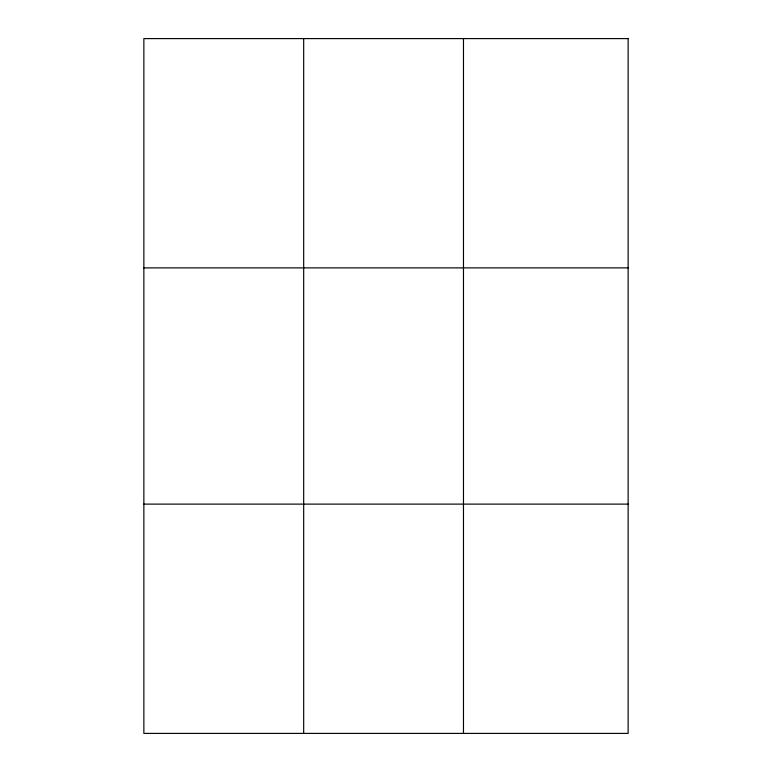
<?xml version="1.0" encoding="UTF-8"?>
<svg xmlns="http://www.w3.org/2000/svg" width="772" height="772" viewBox="0 0 772 772"><rect width="100%" height="100%" fill="white"/><g stroke="black" fill="none" stroke-linecap="round" stroke-linejoin="round"><path stroke-width="1.16" d="M303.676 733.4L303.676 38.6M463.48 733.4L463.48 38.6M143.862 267.884L628.138 267.884M143.862 504.116L628.138 504.116M628.138 38.6L628.138 733.4L143.862 733.4L143.862 38.6L628.138 38.6"/></g></svg>
